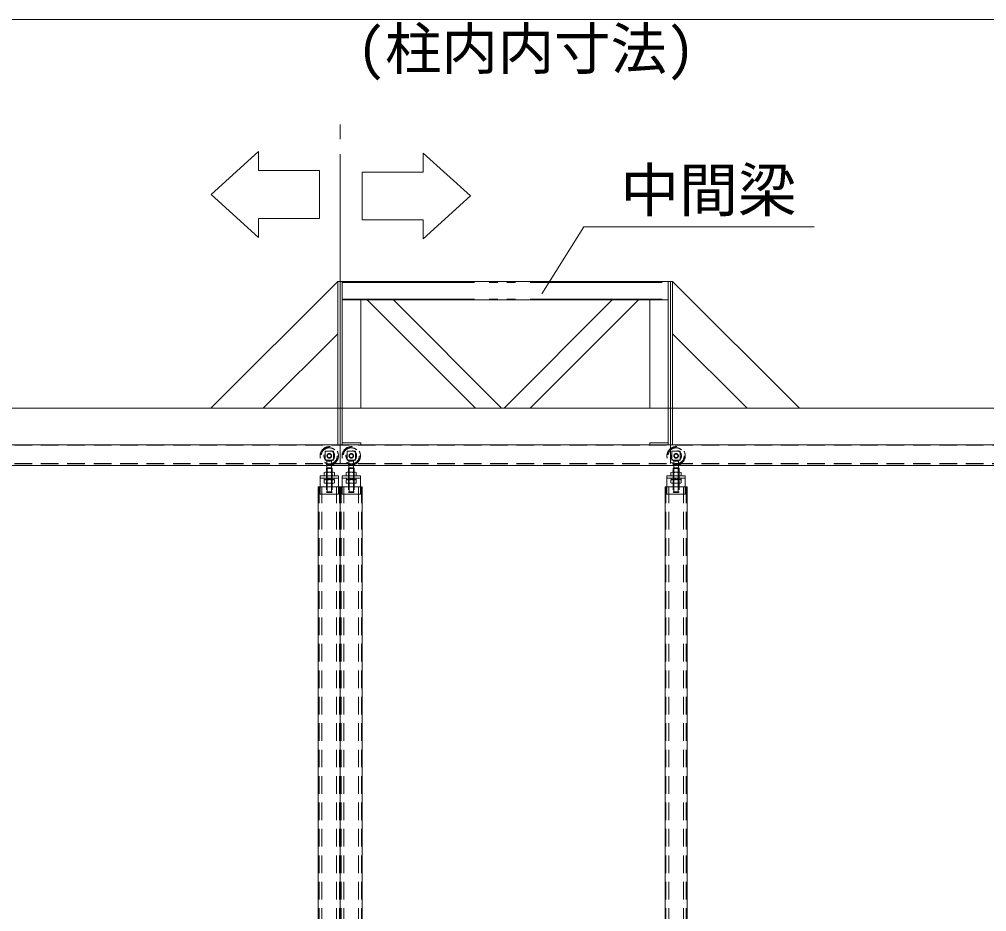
# Model space of a CAD drawing. Units: millimetres, scale not verified. Extents: x -9305 to 9305, y -6415 to 6415.
# Drawn here: x -5133 to -2498, y -545 to 1887 of the extents above; entities that cross this region are included whole.
import ezdxf
from ezdxf.enums import TextEntityAlignment as Align

# ---------------------------------------------------------------- set-up
doc = ezdxf.new("R2010")
doc.units = ezdxf.units.MM
doc.header["$LTSCALE"] = 40
for name, pattern in [('CHAIN2', [12, 9, -1, 1, -1]), ('DASHED1', [1.8, 1.2, -0.6]), ('DOUBLE_CHAIN2', [12.8, 9, -1, 0.6, -0.6, 0.6, -1])]:
    doc.linetypes.add(name, pattern=pattern)
for name, color, linetype, lineweight in [('0-0_0', 7, 'Continuous', 9), ('0-4_CYG-81', 7, 'Continuous', 9), ('0-8_TEXT', 7, 'Continuous', 9), ('0-C_寸法', 7, 'Continuous', 9)]:
    doc.layers.add(name, color=color, linetype=linetype, lineweight=lineweight)
doc.styles.add('ＭＳ ゴシック', font='')
doc.styles.get('ＭＳ ゴシック').set_extended_font_data('MS Gothic')

msp = doc.modelspace()

# ---------------------------------------------------------------- linework, layer by layer
at = {"layer": '0-0_0', "linetype": 'CHAIN2'}
msp.add_line((-4259.2, 679.64), (-4259.2, 1633), dxfattribs=at)
at = {"layer": '0-0_0'}
for p, q in [((-4032.62, 1522.28), (-3903.68, 1405.28)), ((-4481.29, 1292.51), (-4610.24, 1409.51))]:
    msp.add_line(p, q, dxfattribs=at)
at = {"layer": '0-4_CYG-81'}
for p, q in [((-4609.92, 827.98), (-4265.18, 1172.3)), ((-4265.18, 1172.3), (-3353.25, 1172.3)), ((-4265.18, 1172.3), (-4265.18, 727.04)), ((-4259.2, 1172.3), (-4261.78, 1172.3)), ((-4259.2, 1172.29), (-4259.2, 676.79)), ((-4253.17, 727.04), (-4253.17, 1172.29)), ((-3365.25, 727.04), (-3365.25, 1172.29)), ((-3359.22, 1172.29), (-3359.22, 676.79)), ((-4253.17, 1122.04), (-3365.25, 1122.04)), ((-4202.91, 827.54), (-4202.91, 1122.04)), ((-3890.44, 827.54), (-4184.93, 1122.04)), ((-3819.37, 827.54), (-4113.86, 1122.04)), ((-3811.91, 827.54), (-3517.42, 1122.04)), ((-3740.84, 827.54), (-3446.35, 1122.04)), ((-3415.51, 827.54), (-3415.51, 1122.04)), ((-4265.18, 1029.75), (-4467.2, 827.98)), ((-3353.25, 1029.75), (-3151.23, 827.98)), ((-7965.18, 827.54), (334.8, 827.54)), ((-7565.18, 727.54), (-65.2, 727.54)), ((-4253.17, 733.07), (-4202.91, 733.07)), ((-4202.91, 733.07), (-4202.91, 727.04)), ((-3415.51, 733.07), (-3415.51, 727.04)), ((-3365.25, 733.07), (-3415.51, 733.07)), ((-7622.18, 670.54), (-8.2, 670.54)), ((-4296.45, 662.54), (-4294.65, 664.34)), ((-4296.45, 662.54), (-4280.45, 662.54)), ((-4296.45, 662.54), (-4296.45, 652.51)), ((-4294.7, 664.34), (-4294.7, 670.54)), ((-4294.65, 664.34), (-4282.25, 664.34)), ((-4294.45, 652.51), (-4294.45, 664.34)), ((-4282.45, 652.51), (-4282.45, 664.34)), ((-4282.25, 664.34), (-4280.45, 662.54)), ((-4282.2, 664.34), (-4282.2, 670.54)), ((-4280.45, 662.54), (-4280.45, 652.51)), ((-4234.67, 664.34), (-4236.47, 662.54)), ((-4220.47, 662.54), (-4236.47, 662.54)), ((-4236.47, 662.54), (-4236.47, 652.51)), ((-4234.72, 664.34), (-4234.72, 670.54)), ((-4222.27, 664.34), (-4234.67, 664.34)), ((-4234.47, 652.51), (-4234.47, 664.34)), ((-4222.47, 652.51), (-4222.47, 664.34)), ((-4220.47, 662.54), (-4222.27, 664.34)), ((-4222.22, 664.34), (-4222.22, 670.54)), ((-4220.47, 662.54), (-4220.47, 652.51)), ((-3349.78, 664.34), (-3351.58, 662.54)), ((-3335.58, 662.54), (-3351.58, 662.54)), ((-3351.58, 662.54), (-3351.58, 652.51)), ((-3349.82, 664.34), (-3349.82, 670.54)), ((-3337.38, 664.34), (-3349.78, 664.34)), ((-3349.58, 652.51), (-3349.58, 664.34)), ((-3337.58, 652.51), (-3337.58, 664.34)), ((-3335.58, 662.54), (-3337.38, 664.34)), ((-3337.32, 664.34), (-3337.32, 670.54)), ((-3335.58, 662.54), (-3335.58, 652.51)), ((-4263.46, 642.51), (-4313.46, 642.51)), ((-4313.46, 642.51), (-4313.46, 592.52)), ((-4302.15, 651.51), (-4302.15, 643.56)), ((-4298.7, 652.51), (-4277.6, 652.51)), ((-4298.7, 642.56), (-4277.6, 642.56)), ((-4298.7, 632.51), (-4277.6, 632.51)), ((-4295.22, 651.51), (-4295.22, 643.56)), ((-4281.36, 651.51), (-4281.36, 643.56)), ((-4274.44, 651.51), (-4274.44, 643.56)), ((-4263.46, 592.52), (-4263.46, 642.51)), ((-4253.46, 642.51), (-4203.46, 642.51)), ((-4253.46, 592.52), (-4253.46, 642.51)), ((-4242.48, 651.51), (-4242.48, 643.56)), ((-4218.22, 652.51), (-4239.32, 652.51)), ((-4218.22, 642.56), (-4239.32, 642.56)), ((-4218.22, 632.51), (-4239.32, 632.51)), ((-4235.55, 651.51), (-4235.55, 643.56)), ((-4221.7, 651.51), (-4221.7, 643.56)), ((-4214.77, 651.51), (-4214.77, 643.56)), ((-4203.46, 642.51), (-4203.46, 592.52)), ((-3368.57, 642.51), (-3318.57, 642.51)), ((-3368.57, 592.52), (-3368.57, 642.51)), ((-3357.59, 651.51), (-3357.59, 643.56)), ((-3333.33, 652.51), (-3354.43, 652.51)), ((-3333.33, 642.56), (-3354.43, 642.56)), ((-3333.33, 632.51), (-3354.43, 632.51)), ((-3350.66, 651.51), (-3350.66, 643.56)), ((-3336.8, 651.51), (-3336.8, 643.56)), ((-3329.88, 651.51), (-3329.88, 643.56)), ((-3318.57, 642.51), (-3318.57, 592.52)), ((-4318.46, -3607.28), (-4318.46, 612.51)), ((-4318.46, 612.51), (-4313.46, 612.51)), ((-4263.46, 612.51), (-4258.46, 612.51)), ((-4258.46, -807.42), (-4258.46, 612.51)), ((-4258.46, -807.42), (-4258.46, 612.51)), ((-4253.46, 612.51), (-4258.46, 612.51)), ((-4198.46, 612.51), (-4203.46, 612.51)), ((-4198.46, -3607.28), (-4198.46, 612.51)), ((-3373.57, -807.42), (-3373.57, 612.51)), ((-3368.57, 612.51), (-3373.57, 612.51)), ((-3313.57, 612.51), (-3318.57, 612.51)), ((-3313.57, -3607.28), (-3313.57, 612.51)), ((-4313.46, 592.52), (-4263.46, 592.52)), ((-4203.46, 592.52), (-4253.46, 592.52)), ((-3318.57, 592.52), (-3368.57, 592.52))]:
    msp.add_line(p, q, dxfattribs=at)
at = {"layer": '0-4_CYG-81', "linetype": 'DOUBLE_CHAIN2'}
for p, q in [((-4253.17, 1169.98), (-3365.25, 1169.98)), ((-4253.17, 1124.35), (-3365.25, 1124.35)), ((-4294.7, 670.54), (-4294.7, 685.34)), ((-4282.2, 670.54), (-4282.2, 685.34)), ((-4234.72, 670.54), (-4234.72, 685.34)), ((-4222.22, 670.54), (-4222.22, 685.34)), ((-3349.82, 670.54), (-3349.82, 685.34)), ((-3337.32, 670.54), (-3337.32, 685.34)), ((-4313.46, 636.51), (-4263.46, 636.51)), ((-4301.95, 636.51), (-4274.95, 636.51)), ((-4301.95, 636.51), (-4301.95, 632.51)), ((-4301.95, 632.51), (-4274.95, 632.51)), ((-4288.45, 636.51), (-4294.55, 632.61)), ((-4294.45, 597.34), (-4294.45, 652.51)), ((-4283.45, 636.51), (-4289.55, 632.61)), ((-4282.45, 597.34), (-4282.45, 652.51)), ((-4274.95, 636.51), (-4274.95, 632.51)), ((-4203.46, 636.51), (-4253.46, 636.51)), ((-4214.97, 636.51), (-4241.97, 636.51)), ((-4241.97, 636.51), (-4241.97, 632.51)), ((-4214.97, 632.51), (-4241.97, 632.51)), ((-4234.47, 597.34), (-4234.47, 652.51)), ((-4233.47, 636.51), (-4227.37, 632.61)), ((-4228.47, 636.51), (-4222.37, 632.61)), ((-4222.47, 597.34), (-4222.47, 652.51)), ((-4214.97, 636.51), (-4214.97, 632.51)), ((-3318.57, 636.51), (-3368.57, 636.51)), ((-3330.08, 636.51), (-3357.08, 636.51)), ((-3357.08, 636.51), (-3357.08, 632.51)), ((-3330.08, 632.51), (-3357.08, 632.51)), ((-3349.58, 597.34), (-3349.58, 652.51)), ((-3348.58, 636.51), (-3342.48, 632.61)), ((-3343.58, 636.51), (-3337.48, 632.61)), ((-3337.58, 597.34), (-3337.58, 652.51)), ((-3330.08, 636.51), (-3330.08, 632.51)), ((-4313.46, 612.51), (-4263.46, 612.51)), ((-4302.15, 623.61), (-4302.15, 631.51)), ((-4298.7, 622.61), (-4277.6, 622.61)), ((-4295.22, 623.61), (-4295.22, 631.51)), ((-4281.36, 623.61), (-4281.36, 631.51)), ((-4274.44, 623.61), (-4274.44, 631.51)), ((-4258.46, 612.51), (-4258.46, -3607.28)), ((-4258.46, 612.51), (-4258.46, -3607.28)), ((-4203.46, 612.51), (-4253.46, 612.51)), ((-4242.48, 623.61), (-4242.48, 631.51)), ((-4218.22, 622.61), (-4239.32, 622.61)), ((-4235.55, 623.61), (-4235.55, 631.51)), ((-4221.7, 623.61), (-4221.7, 631.51)), ((-4214.77, 623.61), (-4214.77, 631.51)), ((-3373.57, 612.51), (-3373.57, -3607.28)), ((-3318.57, 612.51), (-3368.57, 612.51)), ((-3357.59, 623.61), (-3357.59, 631.51)), ((-3333.33, 622.61), (-3354.43, 622.61)), ((-3350.66, 623.61), (-3350.66, 631.51)), ((-3336.8, 623.61), (-3336.8, 631.51)), ((-3329.88, 623.61), (-3329.88, 631.51)), ((-4296.45, 599.34), (-4280.45, 599.34)), ((-4296.45, 599.34), (-4294.45, 597.34)), ((-4294.45, 597.34), (-4282.45, 597.34)), ((-4280.45, 599.34), (-4282.45, 597.34)), ((-4220.47, 599.34), (-4236.47, 599.34)), ((-4236.47, 599.34), (-4234.47, 597.34)), ((-4222.47, 597.34), (-4234.47, 597.34)), ((-4220.47, 599.34), (-4222.47, 597.34)), ((-3335.58, 599.34), (-3351.58, 599.34)), ((-3351.58, 599.34), (-3349.58, 597.34)), ((-3337.58, 597.34), (-3349.58, 597.34)), ((-3335.58, 599.34), (-3337.58, 597.34))]:
    msp.add_line(p, q, dxfattribs=at)
at = {"layer": '0-4_CYG-81', "linetype": 'DASHED1'}
for p, q in [((-7810.18, 725.94), (179.8, 725.94)), ((-4299.95, 710.34), (-4276.95, 710.34)), ((-4299.95, 710.34), (-4299.95, 685.34)), ((-4299.95, 685.34), (-4276.95, 685.34)), ((-4276.95, 710.34), (-4276.95, 685.34)), ((-4216.97, 710.34), (-4239.97, 710.34)), ((-4239.97, 710.34), (-4239.97, 685.34)), ((-4216.97, 685.34), (-4239.97, 685.34)), ((-4216.97, 710.34), (-4216.97, 685.34)), ((-3332.08, 710.34), (-3355.08, 710.34)), ((-3355.08, 710.34), (-3355.08, 685.34)), ((-3332.08, 685.34), (-3355.08, 685.34)), ((-3332.08, 710.34), (-3332.08, 685.34)), ((-7810.18, 676.54), (179.8, 676.54)), ((-7810.18, 672.14), (179.8, 672.14)), ((-4296.45, 652.51), (-4296.45, 599.34)), ((-4280.45, 652.51), (-4280.45, 599.34)), ((-4236.47, 652.51), (-4236.47, 599.34)), ((-4220.47, 652.51), (-4220.47, 599.34)), ((-3351.58, 652.51), (-3351.58, 599.34)), ((-3335.58, 652.51), (-3335.58, 599.34)), ((-4316.16, -3607.28), (-4316.16, 612.51)), ((-4308.46, -3607.28), (-4308.46, 612.51)), ((-4268.46, -3607.28), (-4268.46, 612.51)), ((-4260.76, -3607.28), (-4260.76, 612.51)), ((-4256.16, -3607.28), (-4256.16, 612.51)), ((-4248.46, -3607.28), (-4248.46, 612.51)), ((-4208.46, -3607.28), (-4208.46, 612.51)), ((-4200.76, -3607.28), (-4200.76, 612.51)), ((-3371.27, -3607.28), (-3371.27, 612.51)), ((-3363.57, -3607.28), (-3363.57, 612.51)), ((-3323.57, -3607.28), (-3323.57, 612.51)), ((-3315.87, -3607.28), (-3315.87, 612.51))]:
    msp.add_line(p, q, dxfattribs=at)
at = {"layer": '0-4_CYG-81'}
msp.add_lwpolyline([(-3008.51, 827.98), (-3353.25, 1172.3), (-3353.25, 727.04)], dxfattribs=at)
at = {"layer": '0-4_CYG-81', "linetype": 'DASHED1'}
for centre, radius in [((-4288.45, 697.34), 25), ((-4288.45, 697.34), 22), ((-4288.45, 697.34), 14.49), ((-4228.47, 697.34), 25), ((-4228.47, 697.34), 22), ((-4228.47, 697.34), 14.49), ((-3343.58, 697.34), 25), ((-3343.58, 697.34), 22), ((-3343.58, 697.34), 14.49), ((-4288.45, 697.34), 6.25), ((-4288.45, 697.34), 5), ((-4228.47, 697.34), 6.25), ((-4228.47, 697.34), 5), ((-3343.58, 697.34), 6.25), ((-3343.58, 697.34), 5)]:
    msp.add_circle(centre, radius, dxfattribs=at)
at = {"layer": '0-4_CYG-81'}
for centre, radius, start, end in [((-4298.68, 646.01), 6.5, 57.795, 122.205), ((-4298.68, 649.06), 6.5, 237.795, 302.205), ((-4288.29, 628.02), 24.49, 73.565, 106.435), ((-4288.29, 667.05), 24.49, 253.565, 286.435), ((-4277.9, 646.06), 6.46, 57.58, 122.42), ((-4277.9, 649.02), 6.46, 237.58, 302.42), ((-4239.02, 646.06), 6.46, 57.58, 122.42), ((-4239.02, 649.02), 6.46, 237.58, 302.42), ((-4228.62, 628.02), 24.49, 73.565, 106.435), ((-4228.62, 667.05), 24.49, 253.565, 286.435), ((-4218.23, 646.01), 6.5, 57.795, 122.205), ((-4218.23, 649.06), 6.5, 237.795, 302.205), ((-3354.12, 646.06), 6.46, 57.58, 122.42), ((-3354.12, 649.02), 6.46, 237.58, 302.42), ((-3343.73, 628.02), 24.49, 73.565, 106.435), ((-3343.73, 667.05), 24.49, 253.565, 286.435), ((-3333.34, 646.01), 6.5, 57.795, 122.205), ((-3333.34, 649.06), 6.5, 237.795, 302.205)]:
    msp.add_arc(centre, radius, start, end, dxfattribs=at)
at = {"layer": '0-4_CYG-81', "linetype": 'DOUBLE_CHAIN2'}
for centre, radius, start, end in [((-4298.68, 626.01), 6.5, 57.795, 122.205), ((-4288.29, 608.02), 24.49, 73.565, 106.435), ((-4277.9, 626.06), 6.46, 57.58, 122.42), ((-4239.02, 626.06), 6.46, 57.58, 122.42), ((-4228.62, 608.02), 24.49, 73.565, 106.435), ((-4218.23, 626.01), 6.5, 57.795, 122.205), ((-3354.12, 626.06), 6.46, 57.58, 122.42), ((-3343.73, 608.02), 24.49, 73.565, 106.435), ((-3333.34, 626.01), 6.5, 57.795, 122.205), ((-4298.68, 629.11), 6.5, 237.795, 302.205), ((-4288.29, 647.1), 24.49, 253.565, 286.435), ((-4277.9, 629.06), 6.46, 237.58, 302.42), ((-4239.02, 629.06), 6.46, 237.58, 302.42), ((-4228.62, 647.1), 24.49, 253.565, 286.435), ((-4218.23, 629.11), 6.5, 237.795, 302.205), ((-3354.12, 629.06), 6.46, 237.58, 302.42), ((-3343.73, 647.1), 24.49, 253.565, 286.435), ((-3333.34, 629.11), 6.5, 237.795, 302.205)]:
    msp.add_arc(centre, radius, start, end, dxfattribs=at)
at = {"layer": '0-8_TEXT'}
for p, q in [((-3709, 1139.02), (-3595.19, 1321.41)), ((-3595.19, 1321.41), (-2967.31, 1321.41))]:
    msp.add_line(p, q, dxfattribs=at)
for points in [[(-4610.24, 1409.51), (-4481.29, 1526.27), (-4481.29, 1474.58), (-4314.65, 1474.58), (-4314.65, 1344.2), (-4481.29, 1344.2), (-4481.29, 1292.51)], [(-3903.68, 1405.28), (-4032.62, 1288.52), (-4032.62, 1340.22), (-4199.26, 1340.22), (-4199.26, 1470.59), (-4032.62, 1470.59), (-4032.62, 1522.28)]]:
    msp.add_lwpolyline(points, dxfattribs=at)
at = {"layer": '0-C_寸法'}
for p, q in [((234.8, 1886.51), (-7865.18, 1886.51)), ((-7861.18, 1886.51), (230.8, 1886.51))]:
    msp.add_line(p, q, dxfattribs=at)

# ---------------------------------------------------------------- texts
at = {"layer": '0-8_TEXT', "style": 'ＭＳ ゴシック'}
for s, height, p in [('(柱内内寸法)', 112.6, (-4213.03, 1716.36)), ('中間梁', 117.3, (-3495.16, 1327.62))]:
    msp.add_text(s, height=height, dxfattribs=at).set_placement(p, align=Align.BOTTOM_LEFT)

doc.saveas('drawing.dxf')
